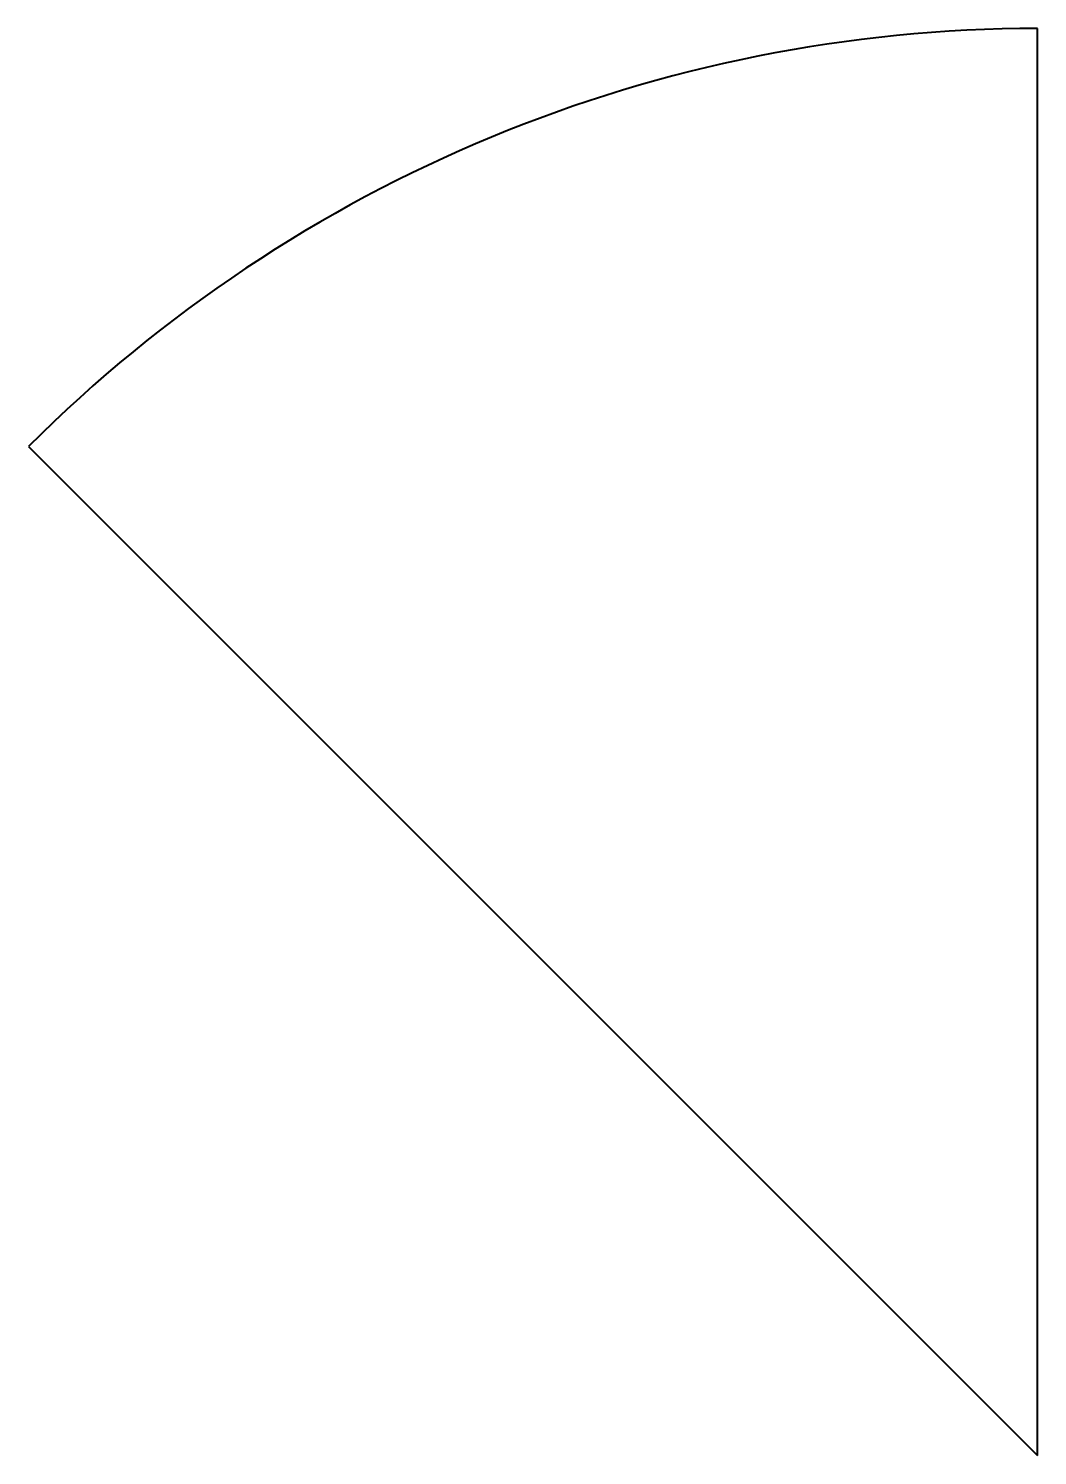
# Model space of a CAD drawing. Header units: inches. Extents: x -18.4 to -12, y 2.04 to 11.09.
import ezdxf

# ---------------------------------------------------------------- set-up
doc = ezdxf.new("R2010")
doc.units = ezdxf.units.IN
doc.header["$MEASUREMENT"] = 0
doc.layers.add('Visible', color=7, linetype='Continuous', lineweight=40)

msp = doc.modelspace()

# ---------------------------------------------------------------- linework, layer by layer
at = {"layer": 'Visible'}
for p, q in [((-12, 2.0394), (-12, 11.0945)), ((-18.4029, 8.4423), (-12, 2.0394))]:
    msp.add_line(p, q, dxfattribs=at)
msp.add_arc((-12, 2.0394), 9.0551, 90, 135, dxfattribs=at)

doc.saveas('drawing.dxf')
